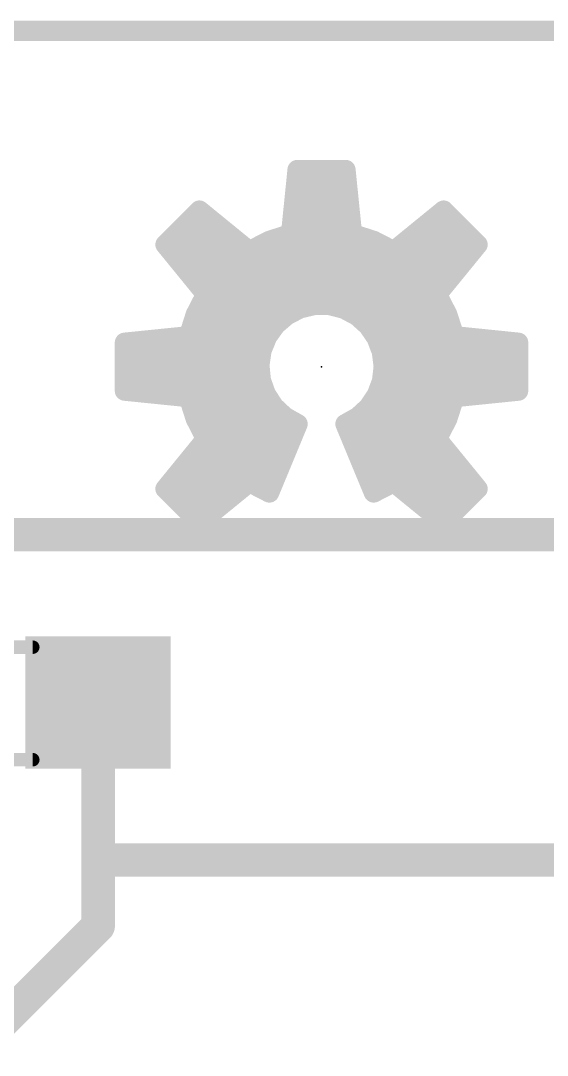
# Model space of a CAD drawing. Extents: x -77 to 25, y 0 to 24.
# Drawn here: x 4.07 to 8.06, y 10.03 to 17.86 of the extents above; entities that cross this region are included whole.
import ezdxf

# ---------------------------------------------------------------- set-up
doc = ezdxf.new("R2010")
doc.units = 0
for name, color, linetype in [('1', 12, 'CONTINUOUS'), ('20', 53, 'CONTINUOUS'), ('22', 53, 'CONTINUOUS'), ('24', 53, 'CONTINUOUS'), ('51', 53, 'CONTINUOUS')]:
    doc.layers.add(name, color=color, linetype=linetype)

# ---------------------------------------------------------------- blocks, each defined once
blk = doc.blocks.new('RECT')
blk.add_solid([(-0.5, -0.5), (0.5, -0.5), (-0.5, 0.5), (0.5, 0.5)])

msp = doc.modelspace()

# ---------------------------------------------------------------- linework, layer by layer
at = {"layer": '1'}
for points, const_width in [([(3.175, 13.97), (10.668, 13.97)], 0.254), ([(4.66, 12.7), (4.66, 11.43)], 0.254), ([(4.74, 11.51), (4.66, 11.43)], 0.1524), ([(10.16, 11.51), (4.74, 11.51)], 0.254), ([(4.66, 11.43), (4.66, 11.01)], 0.254), ([(4.66, 11.01), (3.81, 10.16)], 0.254)]:
    msp.add_lwpolyline(points, dxfattribs=dict(at, const_width=const_width))
for points, const_width in [([(4.7235, 12.7, 1), (4.5965, 12.7)], 0.127), ([(4.74, 11.5735, 1), (4.74, 11.4465)], 0.127), ([(4.7669, 11.4831, 1), (4.7131, 11.5369)], 0.0762), ([(4.7235, 11.43, 1), (4.5965, 11.43)], 0.127), ([(4.5965, 11.43, 1), (4.7235, 11.43)], 0.127), ([(4.6331, 11.4569, 1), (4.6869, 11.4031)], 0.0762), ([(4.7049, 10.9651, 1), (4.6151, 11.0549)], 0.127), ([(4.5965, 11.01, 1), (4.7235, 11.01)], 0.127)]:
    msp.add_lwpolyline(points, format="xyb", dxfattribs=dict(at, const_width=const_width))
at = {"layer": '20', "const_width": 0.1524}
msp.add_lwpolyline([(25.4, 17.78), (0, 17.78)], dxfattribs=at)
at = {"layer": '22', "const_width": 0.15}
for points in [[(6.118, 16.2449), (6.1672, 16.7288)], [(6.1672, 16.7288), (6.5328, 16.7288)], [(6.5328, 16.7288), (6.582, 16.2449)], [(6.1592, 16.65), (6.5408, 16.65)], [(6.1439, 16.5), (6.5561, 16.5)], [(5.168, 16.1635), (5.4265, 16.422)], [(5.4265, 16.422), (5.8035, 16.1146)], [(6.8965, 16.1146), (7.2735, 16.422)], [(7.2735, 16.422), (7.532, 16.1635)], [(5.3545, 16.35), (5.5148, 16.35)], [(6.1287, 16.35), (6.5713, 16.35)], [(7.1852, 16.35), (7.3455, 16.35)], [(5.2045, 16.2), (5.6988, 16.2)], [(5.9553, 16.1928), (6.118, 16.2449)], [(5.9778, 16.2), (6.7222, 16.2)], [(6.582, 16.2449), (6.7447, 16.1928)], [(7.0012, 16.2), (7.4955, 16.2)], [(5.4754, 15.7865), (5.168, 16.1635)], [(5.8035, 16.1146), (5.9553, 16.1928)], [(6.7447, 16.1928), (6.8965, 16.1146)], [(7.532, 16.1635), (7.2246, 15.7865)], [(5.2605, 16.05), (7.4395, 16.05)], [(5.3829, 15.9), (7.3171, 15.9)], [(5.3972, 15.6347), (5.4754, 15.7865)], [(5.4566, 15.75), (7.2434, 15.75)], [(7.2246, 15.7865), (7.3028, 15.6347)], [(6.1898, 15.6804), (6.0897, 15.6296)], [(6.299, 15.7058), (6.1898, 15.6804)], [(6.4112, 15.7046), (6.299, 15.7058)], [(6.5199, 15.6768), (6.4112, 15.7046)], [(6.6189, 15.6239), (6.5199, 15.6768)], [(5.3451, 15.472), (5.3972, 15.6347)], [(5.3861, 15.6), (6.0551, 15.6)], [(6.0897, 15.6296), (6.0045, 15.5566)], [(6.7024, 15.549), (6.6189, 15.6239)], [(6.6455, 15.6), (7.3139, 15.6)], [(7.3028, 15.6347), (7.3549, 15.472)], [(6.0045, 15.5566), (5.9392, 15.4654)], [(6.7658, 15.4564), (6.7024, 15.549)], [(4.8612, 15.4228), (5.3451, 15.472)], [(4.8612, 15.0572), (4.8612, 15.4228)], [(5.1287, 15.45), (5.933, 15.45)], [(5.9392, 15.4654), (5.8973, 15.3613)], [(6.8053, 15.3514), (6.7658, 15.4564)], [(6.7682, 15.45), (7.5713, 15.45)], [(7.3549, 15.472), (7.8388, 15.4228)], [(7.8388, 15.4228), (7.8388, 15.0572)], [(5.8973, 15.3613), (5.8815, 15.2502)], [(6.8188, 15.24), (6.8053, 15.3514)], [(4.8612, 15.3), (5.8886, 15.3)], [(6.8116, 15.3), (7.8388, 15.3)], [(5.8815, 15.2502), (5.8925, 15.1385)], [(6.8059, 15.1306), (6.8188, 15.24)], [(4.8612, 15.15), (5.8913, 15.15)], [(5.8925, 15.1385), (5.9297, 15.0327)], [(6.7677, 15.0272), (6.8059, 15.1306)], [(6.8082, 15.15), (7.8388, 15.15)], [(5.3451, 15.008), (4.8612, 15.0572)], [(5.9297, 15.0327), (5.991, 14.9387)], [(6.7065, 14.9355), (6.7677, 15.0272)], [(7.8388, 15.0572), (7.3549, 15.008)], [(5.3972, 14.8453), (5.3451, 15.008)], [(5.3477, 15), (5.951, 15)], [(6.7496, 15), (7.3523, 15)], [(7.3549, 15.008), (7.3028, 14.8453)], [(5.991, 14.9387), (6.0728, 14.862)], [(6.6256, 14.8607), (6.7065, 14.9355)], [(5.3957, 14.85), (6.0941, 14.85)], [(5.4754, 14.6935), (5.3972, 14.8453)], [(6.1706, 14.8069), (5.9553, 14.2872)], [(6.0728, 14.862), (6.1706, 14.8069)], [(6.5294, 14.8069), (6.6256, 14.8607)], [(6.7447, 14.2872), (6.5294, 14.8069)], [(6.6064, 14.85), (7.3043, 14.85)], [(7.3028, 14.8453), (7.2246, 14.6935)], [(5.168, 14.3165), (5.4754, 14.6935)], [(5.4721, 14.7), (6.1263, 14.7)], [(6.5737, 14.7), (7.228, 14.7)], [(7.2246, 14.6935), (7.532, 14.3165)], [(5.3584, 14.55), (6.0642, 14.55)], [(6.6358, 14.55), (7.3416, 14.55)], [(5.2361, 14.4), (6.002, 14.4)], [(6.698, 14.4), (7.4639, 14.4)], [(5.8035, 14.3654), (5.4265, 14.058)], [(5.9553, 14.2872), (5.8035, 14.3654)], [(6.8965, 14.3654), (6.7447, 14.2872)], [(7.2735, 14.058), (6.8965, 14.3654)], [(5.4265, 14.058), (5.168, 14.3165)], [(5.2345, 14.25), (5.662, 14.25)], [(7.038, 14.25), (7.4655, 14.25)], [(7.532, 14.3165), (7.2735, 14.058)], [(5.3845, 14.1), (5.478, 14.1)], [(7.222, 14.1), (7.3155, 14.1)]]:
    msp.add_lwpolyline(points, dxfattribs=at)
at = {"layer": '22', "const_width": 0.075}
for points in [[(6.1672, 16.7663, 1), (6.1672, 16.6913)], [(6.2045, 16.725, 1), (6.1299, 16.7326)], [(6.5701, 16.7326, 1), (6.4955, 16.725)], [(6.5328, 16.6913, 1), (6.5328, 16.7663)], [(6.1592, 16.6875, 1), (6.1592, 16.6125)], [(6.5408, 16.6125, 1), (6.5408, 16.6875)], [(6.1439, 16.5375, 1), (6.1439, 16.4625)], [(6.5561, 16.4625, 1), (6.5561, 16.5375)], [(5.4502, 16.4511, 1), (5.4028, 16.3929)], [(5.453, 16.3955, 1), (5.4, 16.4485)], [(7.3, 16.4485, 1), (7.247, 16.3955)], [(7.2972, 16.3929, 1), (7.2498, 16.4511)], [(5.3545, 16.3875, 1), (5.3545, 16.3125)], [(5.5148, 16.3125, 1), (5.5148, 16.3875)], [(6.1287, 16.3875, 1), (6.1287, 16.3125)], [(6.5713, 16.3125, 1), (6.5713, 16.3875)], [(7.1852, 16.3875, 1), (7.1852, 16.3125)], [(7.3455, 16.3125, 1), (7.3455, 16.3875)], [(5.2045, 16.2375, 1), (5.2045, 16.1625)], [(5.6988, 16.1625, 1), (5.6988, 16.2375)], [(5.9778, 16.2375, 1), (5.9778, 16.1625)], [(6.0807, 16.2487, 1), (6.1553, 16.2411)], [(6.1294, 16.2092, 1), (6.1066, 16.2806)], [(6.5934, 16.2806, 1), (6.5706, 16.2092)], [(6.5447, 16.2411, 1), (6.6193, 16.2487)], [(6.7222, 16.1625, 1), (6.7222, 16.2375)], [(7.0012, 16.2375, 1), (7.0012, 16.1625)], [(7.4955, 16.1625, 1), (7.4955, 16.2375)], [(5.1971, 16.1872, 1), (5.1389, 16.1398)], [(5.1415, 16.19, 1), (5.1945, 16.137)], [(5.9439, 16.2285, 1), (5.9668, 16.1571)], [(5.9725, 16.1595, 1), (5.9382, 16.2262)], [(6.7618, 16.2262, 1), (6.7275, 16.1595)], [(6.7332, 16.1571, 1), (6.7561, 16.2285)], [(7.5611, 16.1398, 1), (7.5029, 16.1872)], [(7.5055, 16.137, 1), (7.5585, 16.19)], [(5.2605, 16.0875, 1), (5.2605, 16.0125)], [(5.7863, 16.1479, 1), (5.8207, 16.0813)], [(5.7798, 16.0855, 1), (5.8272, 16.1437)], [(6.8728, 16.1437, 1), (6.9202, 16.0855)], [(6.8793, 16.0813, 1), (6.9137, 16.1479)], [(7.4395, 16.0125, 1), (7.4395, 16.0875)], [(5.3829, 15.9375, 1), (5.3829, 15.8625)], [(7.3171, 15.8625, 1), (7.3171, 15.9375)], [(5.4566, 15.7875, 1), (5.4566, 15.7125)], [(5.5087, 15.7693, 1), (5.4421, 15.8037)], [(5.4463, 15.7628, 1), (5.5045, 15.8102)], [(7.2579, 15.8037, 1), (7.1913, 15.7693)], [(7.1955, 15.8102, 1), (7.2537, 15.7628)], [(7.2434, 15.7125, 1), (7.2434, 15.7875)], [(6.1812, 15.7169, 1), (6.1983, 15.6438)], [(6.2067, 15.6469, 1), (6.1728, 15.7138)], [(6.2994, 15.7433, 1), (6.2986, 15.6683)], [(6.3075, 15.6693, 1), (6.2905, 15.7424)], [(6.4205, 15.7409, 1), (6.4019, 15.6683)], [(6.4108, 15.6671, 1), (6.4116, 15.7421)], [(6.5376, 15.7098, 1), (6.5022, 15.6437)], [(6.5106, 15.6404, 1), (6.5292, 15.7131)], [(5.3861, 15.6375, 1), (5.3861, 15.5625)], [(5.3638, 15.6518, 1), (5.4305, 15.6175)], [(5.4329, 15.6232, 1), (5.3615, 15.6461)], [(6.0727, 15.6631, 1), (6.1066, 15.5962)], [(6.0551, 15.5625, 1), (6.0551, 15.6375)], [(6.1141, 15.6012, 1), (6.0653, 15.6581)], [(6.6439, 15.6518, 1), (6.5939, 15.596)], [(6.6012, 15.5908, 1), (6.6366, 15.657)], [(6.6455, 15.6375, 1), (6.6455, 15.5625)], [(7.3385, 15.6461, 1), (7.2671, 15.6232)], [(7.2695, 15.6175, 1), (7.3362, 15.6518)], [(7.3139, 15.5625, 1), (7.3139, 15.6375)], [(5.9801, 15.585, 1), (6.0289, 15.5281)], [(6.035, 15.5347, 1), (5.974, 15.5784)], [(6.7334, 15.5702, 1), (6.6715, 15.5278)], [(6.6774, 15.5211, 1), (6.7275, 15.5769)], [(4.8987, 15.4228, 1), (4.8237, 15.4228)], [(4.8574, 15.4601, 1), (4.865, 15.3855)], [(5.1287, 15.4875, 1), (5.1287, 15.4125)], [(5.3094, 15.4834, 1), (5.3808, 15.4606)], [(5.3489, 15.4347, 1), (5.3413, 15.5093)], [(5.9087, 15.4872, 1), (5.9696, 15.4435)], [(5.9739, 15.4514, 1), (5.9044, 15.4794)], [(5.933, 15.4125, 1), (5.933, 15.4875)], [(6.8009, 15.4696, 1), (6.7307, 15.4432)], [(6.7682, 15.4875, 1), (6.7682, 15.4125)], [(6.7349, 15.4352, 1), (6.7968, 15.4776)], [(7.3587, 15.5093, 1), (7.3511, 15.4347)], [(7.3192, 15.4606, 1), (7.3906, 15.4834)], [(7.5713, 15.4125, 1), (7.5713, 15.4875)], [(7.8763, 15.4228, 1), (7.8013, 15.4228)], [(7.835, 15.3855, 1), (7.8426, 15.4601)], [(5.8625, 15.3752, 1), (5.9321, 15.3473)], [(5.9345, 15.356, 1), (5.8602, 15.3666)], [(6.8426, 15.3559, 1), (6.7681, 15.3469)], [(4.8612, 15.3375, 1), (4.8612, 15.2625)], [(5.8886, 15.2625, 1), (5.8886, 15.3375)], [(6.7703, 15.3382, 1), (6.8404, 15.3646)], [(6.8116, 15.3375, 1), (6.8116, 15.2625)], [(7.8388, 15.2625, 1), (7.8388, 15.3375)], [(5.9188, 15.2538, 1), (5.8441, 15.2465)], [(5.8443, 15.2555, 1), (5.9186, 15.2449)], [(6.856, 15.2356, 1), (6.7816, 15.2444)], [(6.7816, 15.2355, 1), (6.856, 15.2445)], [(4.8612, 15.1875, 1), (4.8612, 15.1125)], [(5.9278, 15.151, 1), (5.8571, 15.1261)], [(5.8551, 15.1348, 1), (5.9298, 15.1422)], [(5.8913, 15.1125, 1), (5.8913, 15.1875)], [(6.8082, 15.1875, 1), (6.8082, 15.1125)], [(6.841, 15.1176, 1), (6.7707, 15.1435)], [(7.8388, 15.1125, 1), (7.8388, 15.1875)], [(4.865, 15.0945, 1), (4.8574, 15.0199)], [(5.9611, 15.0531, 1), (5.8982, 15.0122)], [(6.7989, 15.0063, 1), (6.7365, 15.048)], [(6.7686, 15.135, 1), (6.8431, 15.1262)], [(7.8426, 15.0199, 1), (7.835, 15.0945)], [(4.8237, 15.0572, 1), (4.8987, 15.0572)], [(5.3808, 15.0194, 1), (5.3094, 14.9966)], [(5.3477, 15.0375, 1), (5.3477, 14.9625)], [(5.3413, 14.9707, 1), (5.3489, 15.0453)], [(5.8943, 15.0202, 1), (5.965, 15.0451)], [(5.951, 14.9625, 1), (5.951, 15.0375)], [(6.7496, 15.0375, 1), (6.7496, 14.9625)], [(6.7325, 15.0401, 1), (6.8029, 15.0142)], [(7.3511, 15.0453, 1), (7.3587, 14.9707)], [(7.3906, 14.9966, 1), (7.3192, 15.0194)], [(7.3523, 14.9625, 1), (7.3523, 15.0375)], [(7.8013, 15.0572, 1), (7.8763, 15.0572)], [(6.0166, 14.966, 1), (5.9653, 14.9113)], [(5.9595, 14.9182, 1), (6.0224, 14.9592)], [(6.6753, 14.9564, 1), (6.7377, 14.9147)], [(6.7319, 14.908, 1), (6.681, 14.9631)], [(5.3957, 14.8875, 1), (5.3957, 14.8125)], [(5.4305, 14.8625, 1), (5.3638, 14.8282)], [(5.3615, 14.8339, 1), (5.4329, 14.8568)], [(6.0912, 14.8946, 1), (6.0544, 14.8293)], [(6.0472, 14.8346, 1), (6.0985, 14.8893)], [(6.0941, 14.8125, 1), (6.0941, 14.8875)], [(6.2052, 14.7925, 1), (6.136, 14.8213)], [(6.1522, 14.7742, 1), (6.189, 14.8396)], [(6.564, 14.8213, 1), (6.4948, 14.7925)], [(6.5111, 14.8396, 1), (6.5477, 14.7742)], [(6.6064, 14.8875, 1), (6.6064, 14.8125)], [(6.6001, 14.8883, 1), (6.651, 14.8332)], [(6.6439, 14.828, 1), (6.6072, 14.8935)], [(7.2671, 14.8568, 1), (7.3385, 14.8339)], [(7.3362, 14.8282, 1), (7.2695, 14.8625)], [(7.3043, 14.8125, 1), (7.3043, 14.8875)], [(5.4721, 14.7375, 1), (5.4721, 14.6625)], [(5.4421, 14.6763, 1), (5.5087, 14.7107)], [(5.5045, 14.6698, 1), (5.4463, 14.7172)], [(6.1263, 14.6625, 1), (6.1263, 14.7375)], [(6.5737, 14.7375, 1), (6.5737, 14.6625)], [(7.2537, 14.7172, 1), (7.1955, 14.6698)], [(7.1913, 14.7107, 1), (7.2579, 14.6763)], [(7.228, 14.6625, 1), (7.228, 14.7375)], [(5.3584, 14.5875, 1), (5.3584, 14.5125)], [(6.0642, 14.5125, 1), (6.0642, 14.5875)], [(6.6358, 14.5875, 1), (6.6358, 14.5125)], [(7.3416, 14.5125, 1), (7.3416, 14.5875)], [(5.2361, 14.4375, 1), (5.2361, 14.3625)], [(6.002, 14.3625, 1), (6.002, 14.4375)], [(6.698, 14.4375, 1), (6.698, 14.3625)], [(7.4639, 14.3625, 1), (7.4639, 14.4375)], [(5.8207, 14.3987, 1), (5.7863, 14.3321)], [(5.8272, 14.3363, 1), (5.7798, 14.3945)], [(6.9202, 14.3945, 1), (6.8728, 14.3363)], [(6.9137, 14.3321, 1), (6.8793, 14.3987)], [(5.1945, 14.343, 1), (5.1415, 14.29)], [(5.1389, 14.3402, 1), (5.1971, 14.2928)], [(5.2345, 14.2875, 1), (5.2345, 14.2125)], [(5.662, 14.2125, 1), (5.662, 14.2875)], [(5.9207, 14.3016, 1), (5.9899, 14.2728)], [(5.9381, 14.2539, 1), (5.9725, 14.3205)], [(6.7275, 14.3205, 1), (6.7619, 14.2539)], [(6.7101, 14.2728, 1), (6.7793, 14.3016)], [(7.038, 14.2875, 1), (7.038, 14.2125)], [(7.4655, 14.2125, 1), (7.4655, 14.2875)], [(7.5029, 14.2928, 1), (7.5611, 14.3402)], [(7.5585, 14.29, 1), (7.5055, 14.343)], [(5.3845, 14.1375, 1), (5.3845, 14.0625)], [(5.478, 14.0625, 1), (5.478, 14.1375)], [(7.222, 14.1375, 1), (7.222, 14.0625)], [(7.3155, 14.0625, 1), (7.3155, 14.1375)], [(5.4028, 14.0871, 1), (5.4502, 14.0289)], [(5.4, 14.0315, 1), (5.453, 14.0845)], [(7.247, 14.0845, 1), (7.3, 14.0315)], [(7.2498, 14.0289, 1), (7.2972, 14.0871)]]:
    msp.add_lwpolyline(points, format="xyb", dxfattribs=at)
at = {"layer": '24'}
msp.add_point((6.35, 15.24), dxfattribs=at)
at = {"layer": '51', "const_width": 0.1016}
for points in [[(4.166, 13.119), (3.454, 13.119)], [(4.166, 12.268), (3.454, 12.268)]]:
    msp.add_lwpolyline(points, dxfattribs=at)
at = {"layer": '51', "const_width": 0.0508}
for points in [[(4.166, 13.0936, 1), (4.166, 13.1444)], [(4.166, 12.2426, 1), (4.166, 12.2934)]]:
    msp.add_lwpolyline(points, format="xyb", dxfattribs=at)

# ---------------------------------------------------------------- block references
at = {"layer": '1', "xscale": 1.1, "rotation": 180}
msp.add_blockref('RECT', (4.66, 12.7), dxfattribs=at)
at = {"layer": '51', "xscale": 0.5001, "yscale": 0.95, "rotation": 180}
msp.add_blockref('RECT', (4.3982, 12.6949), dxfattribs=at)

doc.saveas('drawing.dxf')
